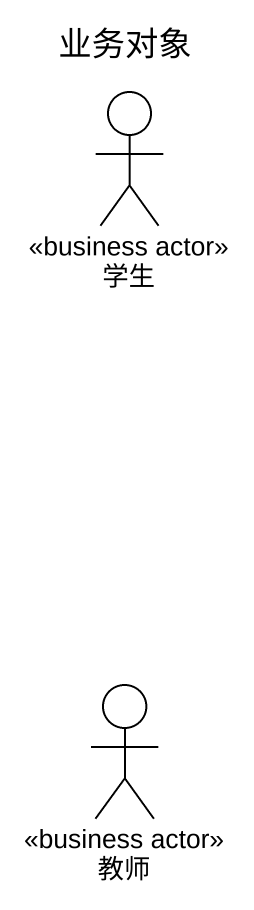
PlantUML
@startuml
title 业务对象
actor 学生 <<business actor>>
actor 教师 <<business actor>>
@enduml
